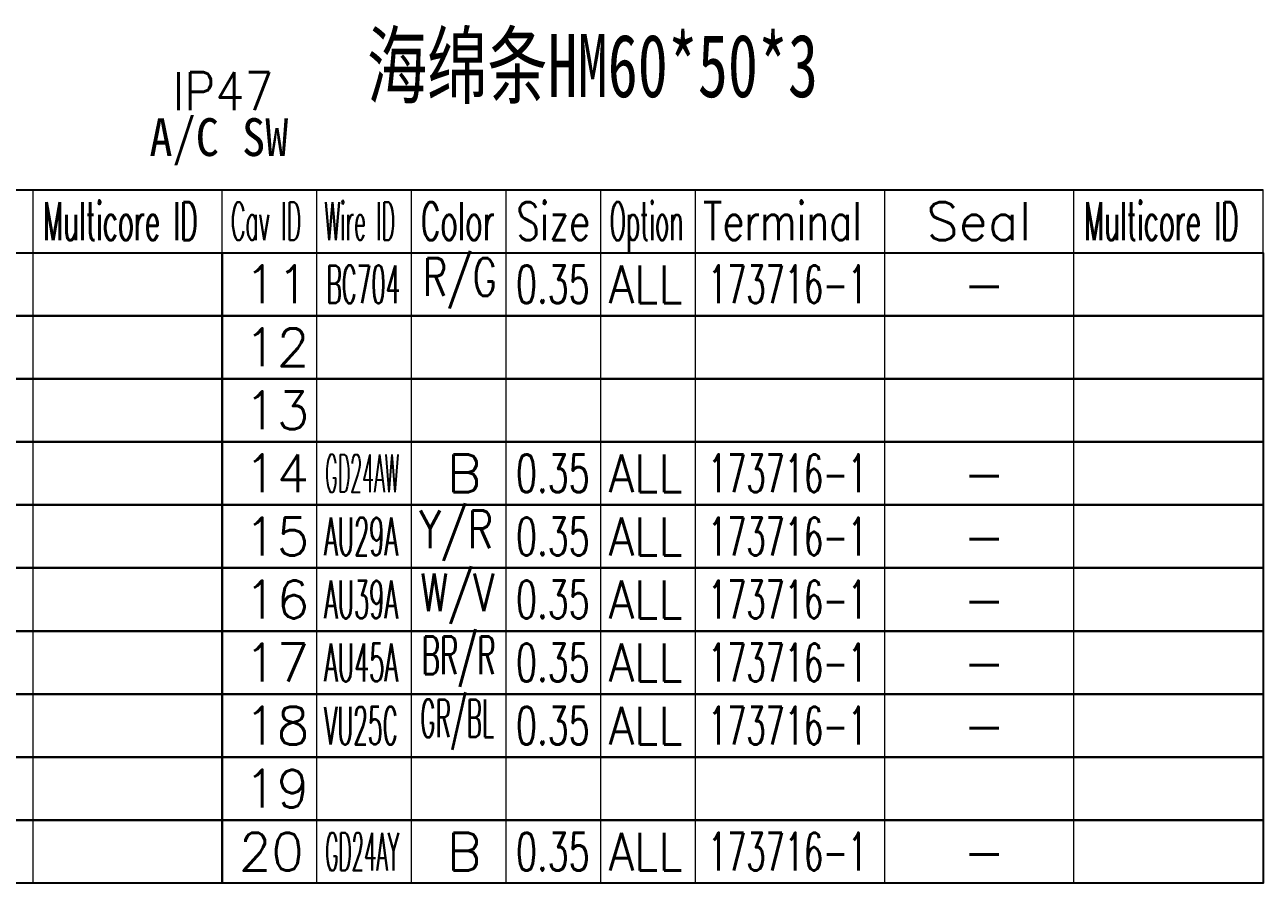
# Model space of a CAD drawing. Header units: inches. Extents: x 47316 to 59086, y 3141 to 11743.
# Drawn here: x 52352.6 to 52450.8, y 8398.7 to 8466.7 of the extents above; entities that cross this region are included whole.
import ezdxf

# ---------------------------------------------------------------- set-up
doc = ezdxf.new("R2010")
doc.units = ezdxf.units.IN
doc.header["$MEASUREMENT"] = 0
doc.styles.add('MtX_FangSong_GB2312', font='')
doc.styles.get("Standard").update_dxf_attribs({"font": ''})
doc.styles.get('MtX_FangSong_GB2312').set_extended_font_data('FangSong_GB2312')
doc.styles.get('Standard').set_extended_font_data('SimSun')

msp = doc.modelspace()

# ---------------------------------------------------------------- linework, layer by layer
at = {"color": 0, "linetype": 'Continuous', "lineweight": -2}
for p, q in [((52285.777, 8453.66), (52450.777, 8453.66)), ((52285.777, 8448.66), (52450.777, 8448.66))]:
    msp.add_line(p, q, dxfattribs=at)
at = {"color": 7, "linetype": 'Continuous', "lineweight": 15}
for p, q in [((52353.277, 8448.66), (52353.277, 8453.66)), ((52368.277, 8448.66), (52368.277, 8453.66)), ((52375.777, 8448.66), (52375.777, 8453.66)), ((52383.277, 8448.66), (52383.277, 8453.66)), ((52390.777, 8448.66), (52390.777, 8453.66)), ((52398.277, 8448.66), (52398.277, 8453.66)), ((52405.777, 8448.66), (52405.777, 8453.66)), ((52420.777, 8448.66), (52420.777, 8453.66)), ((52435.777, 8448.66), (52435.777, 8453.66)), ((52450.777, 8448.66), (52450.777, 8453.66))]:
    msp.add_line(p, q, dxfattribs=at)
at = {"color": 102, "linetype": 'Continuous', "lineweight": 15}
for p, q in [((52353.277, 8443.66), (52353.277, 8448.66)), ((52375.777, 8443.66), (52375.777, 8448.66)), ((52383.277, 8443.66), (52383.277, 8448.66)), ((52390.777, 8443.66), (52390.777, 8448.66)), ((52398.277, 8443.66), (52398.277, 8448.66)), ((52405.777, 8443.66), (52405.777, 8448.66)), ((52420.777, 8443.66), (52420.777, 8448.66)), ((52435.777, 8443.66), (52435.777, 8448.66)), ((52353.277, 8438.66), (52353.277, 8443.66)), ((52375.777, 8438.66), (52375.777, 8443.66)), ((52383.277, 8438.66), (52383.277, 8443.66)), ((52390.777, 8438.66), (52390.777, 8443.66)), ((52398.277, 8438.66), (52398.277, 8443.66)), ((52405.777, 8438.66), (52405.777, 8443.66)), ((52420.777, 8438.66), (52420.777, 8443.66)), ((52435.777, 8438.66), (52435.777, 8443.66)), ((52353.277, 8433.66), (52353.277, 8438.66)), ((52375.777, 8433.66), (52375.777, 8438.66)), ((52383.277, 8433.66), (52383.277, 8438.66)), ((52390.777, 8433.66), (52390.777, 8438.66)), ((52398.277, 8433.66), (52398.277, 8438.66)), ((52405.777, 8433.66), (52405.777, 8438.66)), ((52420.777, 8433.66), (52420.777, 8438.66)), ((52435.777, 8433.66), (52435.777, 8438.66)), ((52353.277, 8428.66), (52353.277, 8433.66)), ((52375.777, 8428.66), (52375.777, 8433.66)), ((52383.277, 8428.66), (52383.277, 8433.66)), ((52390.777, 8428.66), (52390.777, 8433.66)), ((52398.277, 8428.66), (52398.277, 8433.66)), ((52405.777, 8428.66), (52405.777, 8433.66)), ((52420.777, 8428.66), (52420.777, 8433.66)), ((52435.777, 8428.66), (52435.777, 8433.66)), ((52353.277, 8423.66), (52353.277, 8428.66)), ((52375.777, 8423.66), (52375.777, 8428.66)), ((52383.277, 8423.66), (52383.277, 8428.66)), ((52390.777, 8423.66), (52390.777, 8428.66)), ((52398.277, 8423.66), (52398.277, 8428.66)), ((52405.777, 8423.66), (52405.777, 8428.66)), ((52420.777, 8423.66), (52420.777, 8428.66)), ((52435.777, 8423.66), (52435.777, 8428.66)), ((52353.277, 8418.66), (52353.277, 8423.66)), ((52375.777, 8418.66), (52375.777, 8423.66)), ((52383.277, 8418.66), (52383.277, 8423.66)), ((52390.777, 8418.66), (52390.777, 8423.66)), ((52398.277, 8418.66), (52398.277, 8423.66)), ((52405.777, 8418.66), (52405.777, 8423.66)), ((52420.777, 8418.66), (52420.777, 8423.66)), ((52435.777, 8418.66), (52435.777, 8423.66)), ((52353.277, 8413.66), (52353.277, 8418.66)), ((52375.777, 8413.66), (52375.777, 8418.66)), ((52383.277, 8413.66), (52383.277, 8418.66)), ((52390.777, 8413.66), (52390.777, 8418.66)), ((52398.277, 8413.66), (52398.277, 8418.66)), ((52405.777, 8413.66), (52405.777, 8418.66)), ((52420.777, 8413.66), (52420.777, 8418.66)), ((52435.777, 8413.66), (52435.777, 8418.66)), ((52353.277, 8408.66), (52353.277, 8413.66)), ((52375.777, 8408.66), (52375.777, 8413.66)), ((52383.277, 8408.66), (52383.277, 8413.66)), ((52390.777, 8408.66), (52390.777, 8413.66)), ((52398.277, 8408.66), (52398.277, 8413.66)), ((52405.777, 8408.66), (52405.777, 8413.66)), ((52420.777, 8408.66), (52420.777, 8413.66)), ((52435.777, 8408.66), (52435.777, 8413.66)), ((52353.277, 8403.66), (52353.277, 8408.66)), ((52375.777, 8403.66), (52375.777, 8408.66)), ((52383.277, 8403.66), (52383.277, 8408.66)), ((52390.777, 8403.66), (52390.777, 8408.66)), ((52398.277, 8403.66), (52398.277, 8408.66)), ((52405.777, 8403.66), (52405.777, 8408.66)), ((52420.777, 8403.66), (52420.777, 8408.66)), ((52435.777, 8403.66), (52435.777, 8408.66)), ((52353.277, 8398.66), (52353.277, 8403.66)), ((52375.777, 8398.66), (52375.777, 8403.66)), ((52383.277, 8398.66), (52383.277, 8403.66)), ((52390.777, 8398.66), (52390.777, 8403.66)), ((52398.277, 8398.66), (52398.277, 8403.66)), ((52405.777, 8398.66), (52405.777, 8403.66)), ((52420.777, 8398.66), (52420.777, 8403.66)), ((52435.777, 8398.66), (52435.777, 8403.66))]:
    msp.add_line(p, q, dxfattribs=at)
at = {"color": 0, "linetype": 'Continuous', "lineweight": -2}
for points in [[(52285.777, 8443.66), (52285.777, 8448.66), (52368.277, 8448.66), (52368.277, 8443.66)], [(52368.277, 8443.66), (52368.277, 8448.66), (52450.777, 8448.66), (52450.777, 8443.66)], [(52285.777, 8438.66), (52285.777, 8443.66), (52368.277, 8443.66), (52368.277, 8438.66)], [(52368.277, 8438.66), (52368.277, 8443.66), (52450.777, 8443.66), (52450.777, 8438.66)], [(52285.777, 8433.66), (52285.777, 8438.66), (52368.277, 8438.66), (52368.277, 8433.66)], [(52368.277, 8433.66), (52368.277, 8438.66), (52450.777, 8438.66), (52450.777, 8433.66)], [(52285.777, 8428.66), (52285.777, 8433.66), (52368.277, 8433.66), (52368.277, 8428.66)], [(52368.277, 8428.66), (52368.277, 8433.66), (52450.777, 8433.66), (52450.777, 8428.66)], [(52285.777, 8423.66), (52285.777, 8428.66), (52368.277, 8428.66), (52368.277, 8423.66)], [(52368.277, 8423.66), (52368.277, 8428.66), (52450.777, 8428.66), (52450.777, 8423.66)], [(52285.777, 8418.66), (52285.777, 8423.66), (52368.277, 8423.66), (52368.277, 8418.66)], [(52368.277, 8418.66), (52368.277, 8423.66), (52450.777, 8423.66), (52450.777, 8418.66)], [(52285.777, 8413.66), (52285.777, 8418.66), (52368.277, 8418.66), (52368.277, 8413.66)], [(52368.277, 8413.66), (52368.277, 8418.66), (52450.777, 8418.66), (52450.777, 8413.66)], [(52285.777, 8408.66), (52285.777, 8413.66), (52368.277, 8413.66), (52368.277, 8408.66)], [(52368.277, 8408.66), (52368.277, 8413.66), (52450.777, 8413.66), (52450.777, 8408.66)], [(52285.777, 8403.66), (52285.777, 8408.66), (52368.277, 8408.66), (52368.277, 8403.66)], [(52368.277, 8403.66), (52368.277, 8408.66), (52450.777, 8408.66), (52450.777, 8403.66)], [(52285.777, 8398.66), (52285.777, 8403.66), (52368.277, 8403.66), (52368.277, 8398.66)], [(52368.277, 8398.66), (52368.277, 8403.66), (52450.777, 8403.66), (52450.777, 8398.66)]]:
    msp.add_lwpolyline(points, close=True, dxfattribs=at)

# ---------------------------------------------------------------- texts
at = {"color": 0, "lineweight": -2, "style": 'MtX_FangSong_GB2312', "width": 0.7}
msp.add_text('海绵条HM60*50*3', height=5, rotation=360, dxfattribs=at).set_placement((52379.741, 8460.996))
at = {"color": 6, "linetype": 'Continuous', "lineweight": 20, "char_height": 3, "attachment_point": 1}
for s, insert, width in [('\\Fromans.shx;\\W0.9000000000;\\T1.0000000000;\\o\\lIP47', (52364.356, 8462.977), 8.87143), ('\\f黑体|b0|i0|c1|p0;\\W0.9000000000;\\T1.0000000000;\\o\\lA/C SW', (52362.498, 8459.328), 11.64944)]:
    msp.add_mtext(s, dxfattribs=dict(at, insert=insert, width=width))
at = {"color": 7, "linetype": 'Continuous', "lineweight": 15, "char_height": 3, "attachment_point": 1}
for s, insert, width in [('\\Fromans.shx;\\W0.5185185185;\\T1.0000000000;\\o\\lMulticore ID', (52354.074, 8452.66), 14), ('\\Fromans.shx;\\W0.4292452830;\\T1.0000000000;\\o\\lCav ID', (52368.961, 8452.66), 6.5), ('\\Fromans.shx;\\W0.4026548673;\\T1.0000000000;\\o\\lWire ID', (52376.392, 8452.66), 6.5), ('\\Fromans.shx;\\W0.5687500000;\\T1.0000000000;\\o\\lColor', (52384.021, 8452.66), 6.5), ('\\Fromans.shx;\\W0.7222222222;\\T1.0000000000;\\o\\lSize', (52391.587, 8452.66), 6.5), ('\\Fromans.shx;\\W0.4595959596;\\T1.0000000000;\\o\\lOption', (52398.974, 8452.66), 6.5), ('\\Fromans.shx;\\W0.7480916031;\\T1.0000000000;\\o\\lTerminal', (52406.384, 8452.66), 14), ('\\Fromans.shx;\\W1.0000000000;\\T1.0000000000;\\o\\lSeal', (52424.063, 8452.66), 9.28571), ('\\Fromans.shx;\\W0.5185185185;\\T1.0000000000;\\o\\lMulticore ID', (52436.574, 8452.66), 14), ('\\Fromans.shx;\\W1.0000000000;\\T1.0000000000;\\o\\l11', (52370.027, 8447.66), 5.71429), ('\\Fromans.shx;\\W1.0000000000;\\T1.0000000000;\\o\\l12', (52370.027, 8442.66), 5.71429), ('\\Fromans.shx;\\W1.0000000000;\\T1.0000000000;\\o\\l13', (52370.027, 8437.66), 5.71429), ('\\Fromans.shx;\\W1.0000000000;\\T1.0000000000;\\o\\l14', (52370.027, 8432.66), 5.71429), ('\\Fromans.shx;\\W1.0000000000;\\T1.0000000000;\\o\\l15', (52370.027, 8427.66), 5.71429), ('\\Fromans.shx;\\W1.0000000000;\\T1.0000000000;\\o\\l16', (52370.027, 8422.66), 5.71429), ('\\Fromans.shx;\\W1.0000000000;\\T1.0000000000;\\o\\l17', (52370.027, 8417.66), 5.71429), ('\\Fromans.shx;\\W1.0000000000;\\T1.0000000000;\\o\\l18', (52370.027, 8412.66), 5.71429), ('\\Fromans.shx;\\W1.0000000000;\\T1.0000000000;\\o\\l19', (52370.027, 8407.66), 5.71429), ('\\Fromans.shx;\\W1.0000000000;\\T1.0000000000;\\o\\l20', (52369.599, 8402.66), 5.71429)]:
    msp.add_mtext(s, dxfattribs=dict(at, insert=insert, width=width))
at = {"color": 140, "linetype": 'Continuous', "lineweight": 15, "char_height": 3, "attachment_point": 1}
for s, insert, width in [('\\Fromans.shx;\\W0.7109375000;\\T1.0000000000;\\o\\lR/G', (52384.184, 8448.231), 6.5), ('\\Fromans.shx;\\W0.8750000000;\\T1.0000000000;\\o\\lALL', (52398.902, 8447.66), 6.5), ('\\Fromans.shx;\\W1.0000000000;\\T1.0000000000;\\o\\l-', (52426.992, 8447.66), 3.71429), ('\\Fromans.shx;\\W1.0000000000;\\T1.0000000000;\\o\\lB', (52386.099, 8432.66), 3), ('\\Fromans.shx;\\W0.8750000000;\\T1.0000000000;\\o\\lALL', (52398.902, 8432.66), 6.5), ('\\Fromans.shx;\\W1.0000000000;\\T1.0000000000;\\o\\l-', (52426.992, 8432.66), 3.71429), ('\\Fromans.shx;\\W0.7459016393;\\T1.0000000000;\\o\\lY/R', (52383.884, 8428.231), 6.5), ('\\Fromans.shx;\\W0.8750000000;\\T1.0000000000;\\o\\lALL', (52398.902, 8427.66), 6.5), ('\\Fromans.shx;\\W1.0000000000;\\T1.0000000000;\\o\\l-', (52426.992, 8427.66), 3.71429), ('\\Fromans.shx;\\W0.7109375000;\\T1.0000000000;\\o\\lW/V', (52383.98, 8423.231), 6.5), ('\\Fromans.shx;\\W0.8750000000;\\T1.0000000000;\\o\\lALL', (52398.902, 8422.66), 6.5), ('\\Fromans.shx;\\W1.0000000000;\\T1.0000000000;\\o\\l-', (52426.992, 8422.66), 3.71429), ('\\Fromans.shx;\\W0.5352941176;\\T1.0000000000;\\o\\lBR/R', (52384.083, 8418.231), 6.5), ('\\Fromans.shx;\\W0.8750000000;\\T1.0000000000;\\o\\lALL', (52398.902, 8417.66), 6.5), ('\\Fromans.shx;\\W1.0000000000;\\T1.0000000000;\\o\\l-', (52426.992, 8417.66), 3.71429), ('\\Fromans.shx;\\W0.4460784314;\\T1.0000000000;\\o\\lGR/BL', (52383.969, 8413.231), 6.5), ('\\Fromans.shx;\\W0.8750000000;\\T1.0000000000;\\o\\lALL', (52398.902, 8412.66), 6.5), ('\\Fromans.shx;\\W1.0000000000;\\T1.0000000000;\\o\\l-', (52426.992, 8412.66), 3.71429), ('\\Fromans.shx;\\W1.0000000000;\\T1.0000000000;\\o\\lB', (52386.099, 8402.66), 3), ('\\Fromans.shx;\\W0.8750000000;\\T1.0000000000;\\o\\lALL', (52398.902, 8402.66), 6.5), ('\\Fromans.shx;\\W1.0000000000;\\T1.0000000000;\\o\\l-', (52426.992, 8402.66), 3.71429)]:
    msp.add_mtext(s, dxfattribs=dict(at, insert=insert, width=width))
at = {"color": 21, "linetype": 'Continuous', "lineweight": 15, "char_height": 3, "attachment_point": 1}
for s, insert, width in [('\\Fromans.shx;\\W0.4460784314;\\T1.0000000000;\\o\\lBC704', (52376.532, 8447.66), 6.5), ('\\Fromans.shx;\\W0.6500000000;\\T1.0000000000;\\o\\l0.35', (52391.556, 8447.66), 6.5), ('\\Fromans.shx;\\W0.5903614458;\\T1.0000000000;\\o\\l173716-1', (52406.783, 8447.66), 14), ('\\Fromans.shx;\\W0.3669354839;\\T1.0000000000;\\o\\lGD24AW', (52376.435, 8432.66), 6.5), ('\\Fromans.shx;\\W0.6500000000;\\T1.0000000000;\\o\\l0.35', (52391.556, 8432.66), 6.5), ('\\Fromans.shx;\\W0.5903614458;\\T1.0000000000;\\o\\l173716-1', (52406.783, 8432.66), 14), ('\\Fromans.shx;\\W0.4642857143;\\T1.0000000000;\\o\\lAU29A', (52376.344, 8427.66), 6.5), ('\\Fromans.shx;\\W0.6500000000;\\T1.0000000000;\\o\\l0.35', (52391.556, 8427.66), 6.5), ('\\Fromans.shx;\\W0.5903614458;\\T1.0000000000;\\o\\l173716-1', (52406.783, 8427.66), 14), ('\\Fromans.shx;\\W0.4642857143;\\T1.0000000000;\\o\\lAU39A', (52376.344, 8422.66), 6.5), ('\\Fromans.shx;\\W0.6500000000;\\T1.0000000000;\\o\\l0.35', (52391.556, 8422.66), 6.5), ('\\Fromans.shx;\\W0.5903614458;\\T1.0000000000;\\o\\l173716-1', (52406.783, 8422.66), 14), ('\\Fromans.shx;\\W0.4642857143;\\T1.0000000000;\\o\\lAU45A', (52376.344, 8417.66), 6.5), ('\\Fromans.shx;\\W0.6500000000;\\T1.0000000000;\\o\\l0.35', (52391.556, 8417.66), 6.5), ('\\Fromans.shx;\\W0.5903614458;\\T1.0000000000;\\o\\l173716-1', (52406.783, 8417.66), 14), ('\\Fromans.shx;\\W0.4504950495;\\T1.0000000000;\\o\\lVU25C', (52376.342, 8412.66), 6.5), ('\\Fromans.shx;\\W0.6500000000;\\T1.0000000000;\\o\\l0.35', (52391.556, 8412.66), 6.5), ('\\Fromans.shx;\\W0.5903614458;\\T1.0000000000;\\o\\l173716-1', (52406.783, 8412.66), 14), ('\\Fromans.shx;\\W0.3855932203;\\T1.0000000000;\\o\\lGD24AY', (52376.443, 8402.66), 6.5), ('\\Fromans.shx;\\W0.6500000000;\\T1.0000000000;\\o\\l0.35', (52391.556, 8402.66), 6.5), ('\\Fromans.shx;\\W0.5903614458;\\T1.0000000000;\\o\\l173716-1', (52406.783, 8402.66), 14)]:
    msp.add_mtext(s, dxfattribs=dict(at, insert=insert, width=width))

doc.saveas('drawing.dxf')
